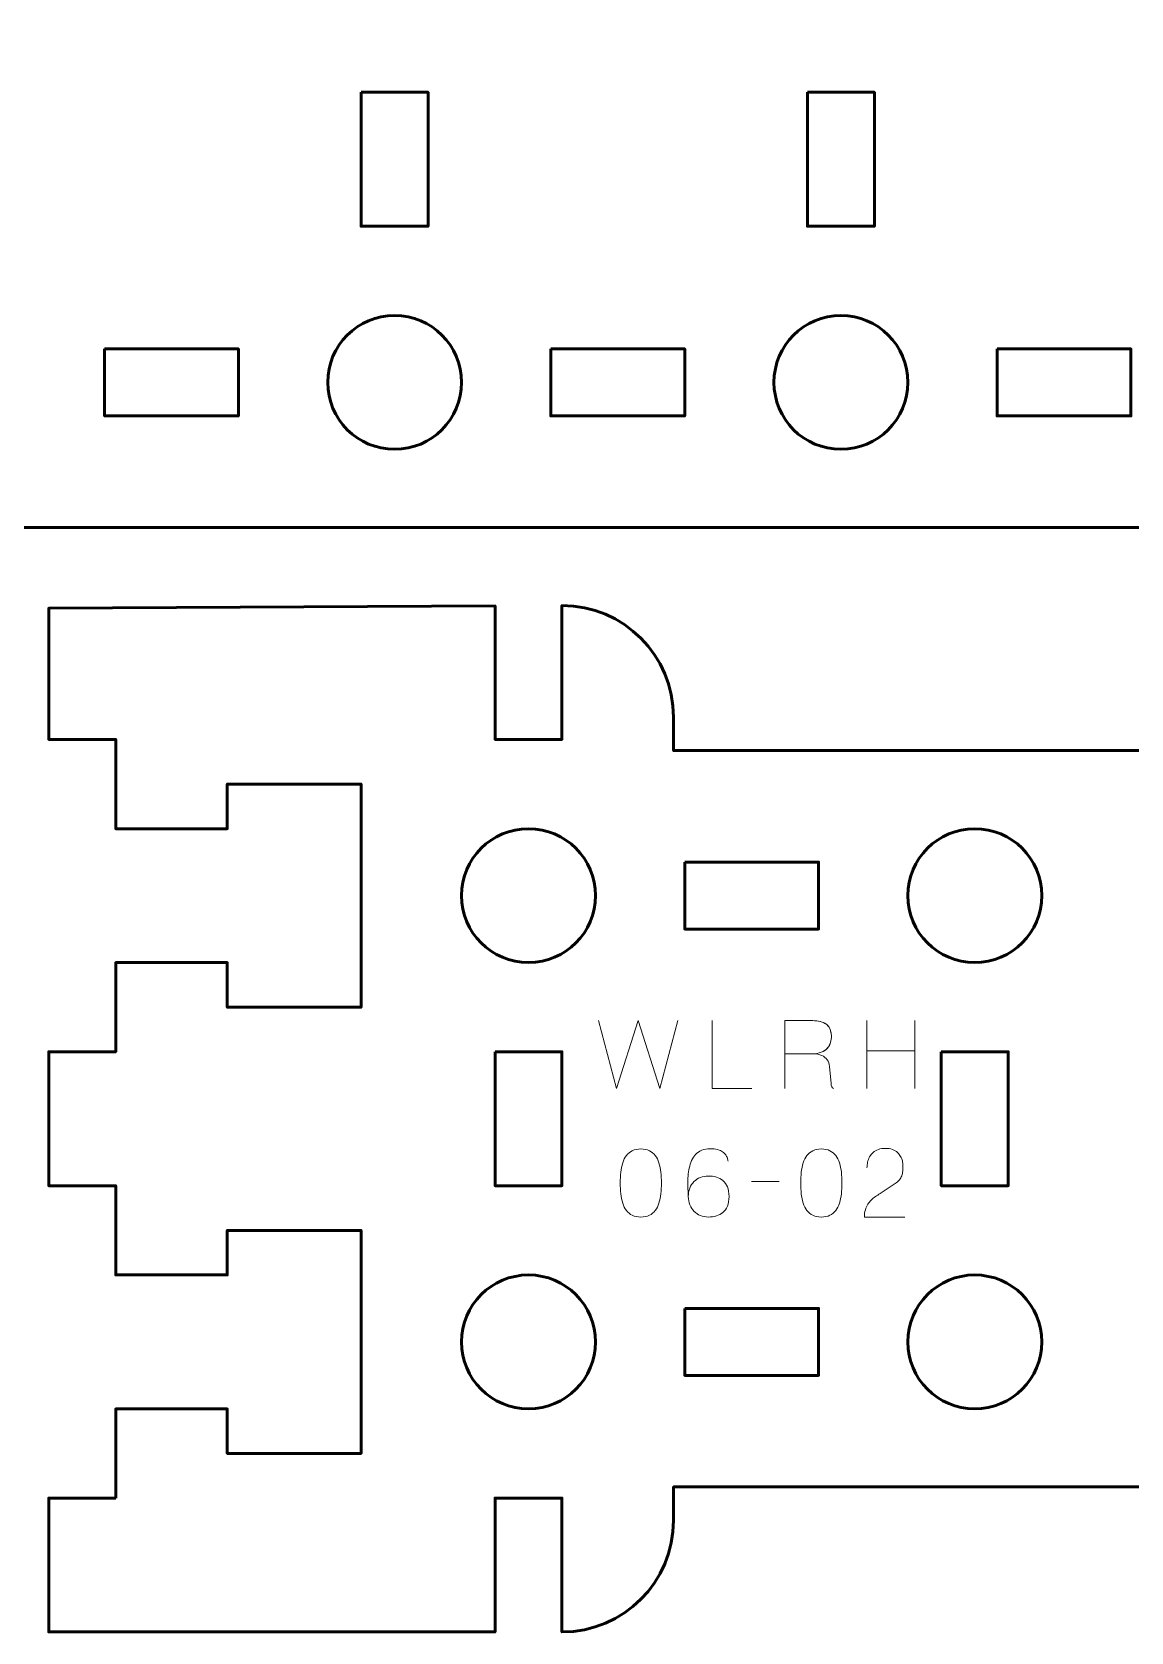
# Model space of a CAD drawing. Header units: centimetres. Extents: x -26.1 to 5.1, y -32.2 to 2.5.
# Drawn here: x -11.12 to -6.2, y -27.33 to -20.15 of the extents above; entities that cross this region are included whole.
import ezdxf

# ---------------------------------------------------------------- set-up
doc = ezdxf.new("R2010")
doc.units = ezdxf.units.CM
doc.header["$MEASUREMENT"] = 0
doc.layers.add('Layer 1', color=7, linetype='Continuous')

msp = doc.modelspace()

# ---------------------------------------------------------------- linework, layer by layer
at = {"layer": 'Layer 1', "color": 114, "lineweight": 53}
for points, knots in [([(-18.15001, -15.07498), (-18.15001, -15.07498), (-18.15001, -5.57495), (-18.15001, -5.57495), (-18.15001, -5.57495), (-18.15001, -5.29798), (-17.92692, -5.07499), (-17.64992, -5.07499), (-17.64992, -5.07499), (-17.64992, -5.07499), (-15.09999, -5.07499), (-15.09999, -5.07499), (-15.09999, -5.07499), (-15.09999, -5.07499), (-15.09999, -8.72499), (-15.09999, -8.72499), (-15.09999, -8.72499), (-15.09999, -9.05631), (-14.83131, -9.32499), (-14.49999, -9.32499), (-14.49999, -9.32499), (-14.16867, -9.32499), (-13.89999, -9.05631), (-13.89999, -8.72499), (-13.89999, -8.72499), (-13.89999, -8.72499), (-13.89999, -5.07499), (-13.89999, -5.07499), (-13.89999, -5.07499), (-13.89999, -5.07499), (-11.34995, -5.07499), (-11.34995, -5.07499), (-11.34995, -5.07499), (-11.07298, -5.07499), (-10.84999, -5.29798), (-10.84999, -5.57495), (-10.84999, -5.57495), (-10.84999, -5.57495), (-10.84999, -15.07498), (-10.84999, -15.07498), (-10.84999, -15.07498), (-10.84999, -15.07498), (-3.34996, -15.07498), (-3.34996, -15.07498), (-3.34996, -15.07498), (-3.07299, -15.07498), (-2.85, -15.29807), (-2.85, -15.57507), (-2.85, -15.57507), (-2.85, -15.57507), (-2.85, -21.87504), (-2.85, -21.87504), (-2.85, -21.87504), (-2.85, -22.15201), (-3.07299, -22.375), (-3.34996, -22.375), (-3.34996, -22.375), (-3.34996, -22.375), (-25.64989, -22.375), (-25.64989, -22.375), (-25.64989, -22.375), (-25.92689, -22.375), (-26.14999, -22.15201), (-26.14999, -21.87504), (-26.14999, -21.87504), (-26.14999, -21.87504), (-26.14999, -15.57507), (-26.14999, -15.57507), (-26.14999, -15.57507), (-26.14999, -15.29807), (-25.92689, -15.07498), (-25.64989, -15.07498), (-25.64989, -15.07498), (-25.64989, -15.07498), (-18.15001, -15.07498), (-18.15001, -15.07498)], [0, 0, 0, 0, 0.0526316, 0.0526316, 0.0526316, 0.0526316, 0.1052632, 0.1052632, 0.1052632, 0.1052632, 0.1578947, 0.1578947, 0.1578947, 0.1578947, 0.2105263, 0.2105263, 0.2105263, 0.2105263, 0.2631579, 0.2631579, 0.2631579, 0.2631579, 0.3157895, 0.3157895, 0.3157895, 0.3157895, 0.3684211, 0.3684211, 0.3684211, 0.3684211, 0.4210526, 0.4210526, 0.4210526, 0.4210526, 0.4736842, 0.4736842, 0.4736842, 0.4736842, 0.5263158, 0.5263158, 0.5263158, 0.5263158, 0.5789474, 0.5789474, 0.5789474, 0.5789474, 0.6315789, 0.6315789, 0.6315789, 0.6315789, 0.6842105, 0.6842105, 0.6842105, 0.6842105, 0.7368421, 0.7368421, 0.7368421, 0.7368421, 0.7894737, 0.7894737, 0.7894737, 0.7894737, 0.8421053, 0.8421053, 0.8421053, 0.8421053, 0.8947368, 0.8947368, 0.8947368, 0.8947368, 0.9473684, 0.9473684, 0.9473684, 0.9473684, 1, 1, 1, 1]), ([(-10.74997, -26.72503), (-10.74997, -26.72503), (-10.74998, -26.32503), (-10.74998, -26.32503), (-10.74998, -26.32503), (-10.74998, -26.32503), (-10.24997, -26.32503), (-10.24997, -26.32503), (-10.24997, -26.32503), (-10.24997, -26.32503), (-10.24996, -26.52503), (-10.24996, -26.52503), (-10.24996, -26.52503), (-10.24996, -26.52503), (-9.64997, -26.52503), (-9.64997, -26.52503), (-9.64997, -26.52503), (-9.64997, -26.1417), (-9.64997, -25.90836), (-9.64997, -25.52503), (-9.64997, -25.52503), (-9.64997, -25.52503), (-10.24996, -25.52503), (-10.24996, -25.52503), (-10.24996, -25.52503), (-10.24996, -25.52503), (-10.24997, -25.72503), (-10.24997, -25.72503), (-10.24997, -25.72503), (-10.24997, -25.72503), (-10.74997, -25.72503), (-10.74997, -25.72503), (-10.74997, -25.72503), (-10.74997, -25.72503), (-10.74997, -25.32503), (-10.74997, -25.32503), (-10.74997, -25.32503), (-10.74997, -25.32503), (-11.04997, -25.32503), (-11.04997, -25.32503), (-11.04997, -25.32503), (-11.04997, -25.32503), (-11.04997, -24.72503), (-11.04997, -24.72503), (-11.04997, -24.72503), (-11.04997, -24.72503), (-10.74997, -24.72503), (-10.74997, -24.72503), (-10.74997, -24.72503), (-10.74997, -24.72503), (-10.74998, -24.32503), (-10.74998, -24.32503), (-10.74998, -24.32503), (-10.74998, -24.32503), (-10.24997, -24.32503), (-10.24997, -24.32503), (-10.24997, -24.32503), (-10.24997, -24.32503), (-10.24996, -24.52503), (-10.24996, -24.52503), (-10.24996, -24.52503), (-10.24996, -24.52503), (-9.64997, -24.52503), (-9.64997, -24.52503), (-9.64997, -24.52503), (-9.64997, -24.1417), (-9.64997, -23.90836), (-9.64997, -23.52503), (-9.64997, -23.52503), (-9.64997, -23.52503), (-10.24996, -23.52503), (-10.24996, -23.52503), (-10.24996, -23.52503), (-10.24996, -23.52503), (-10.24997, -23.72503), (-10.24997, -23.72503), (-10.24997, -23.72503), (-10.24997, -23.72503), (-10.74997, -23.72503), (-10.74997, -23.72503), (-10.74997, -23.72503), (-10.74997, -23.72503), (-10.74997, -23.32503), (-10.74997, -23.32503), (-10.74997, -23.32503), (-10.74997, -23.32503), (-11.04997, -23.32503), (-11.04997, -23.32503), (-11.04997, -23.32503), (-11.04997, -23.32503), (-11.04997, -22.73753), (-11.04997, -22.73753), (-11.04997, -22.73753), (-11.04997, -22.73753), (-9.04997, -22.72691), (-9.04997, -22.72691), (-9.04997, -22.72691), (-9.04997, -22.72691), (-9.04997, -23.32503), (-9.04997, -23.32503), (-9.04997, -23.32503), (-9.04997, -23.32503), (-8.74997, -23.32503), (-8.74997, -23.32503), (-8.74997, -23.32503), (-8.74997, -23.32503), (-8.74997, -22.72503), (-8.74997, -22.72503), (-8.74997, -22.72503), (-8.47388, -22.72503), (-8.24997, -22.94894), (-8.24997, -23.22503), (-8.24997, -23.22503), (-8.24997, -23.22503), (-8.24997, -23.375), (-8.24997, -23.375), (-8.24997, -23.375), (-8.24997, -23.375), (0.45001, -23.375), (0.45001, -23.375), (0.45001, -23.375), (0.45001, -23.375), (0.45001, -23.22503), (0.45001, -23.22503), (0.45001, -23.22503), (0.45001, -22.94894), (0.67392, -22.72503), (0.95001, -22.72503), (0.95001, -22.72503), (0.95001, -22.72503), (0.95001, -23.32503), (0.95001, -23.32503), (0.95001, -23.32503), (0.95001, -23.32503), (1.25001, -23.32503), (1.25001, -23.32503), (1.25001, -23.32503), (1.25001, -23.32503), (1.25001, -22.72503), (1.25001, -22.72503), (1.25001, -22.72503), (1.25001, -22.72503), (2.95002, -22.72503), (2.95002, -22.72503), (2.95002, -22.72503), (2.95002, -22.72503), (2.95001, -22.72503), (2.95001, -22.72503), (2.95001, -22.72503), (2.95001, -22.72503), (3.25001, -22.72503), (3.25001, -22.72503), (3.25001, -22.72503), (3.25001, -22.72503), (3.25001, -23.32503), (3.25001, -23.32503), (3.25001, -23.32503), (3.25001, -23.32503), (2.95001, -23.32503), (2.95001, -23.32503), (2.95001, -23.32503), (2.95001, -23.32503), (2.95002, -23.72503), (2.95002, -23.72503), (2.95002, -23.72503), (2.95002, -23.72503), (2.45001, -23.72503), (2.45001, -23.72503), (2.45001, -23.72503), (2.45001, -23.72503), (2.45, -23.52503), (2.45, -23.52503), (2.45, -23.52503), (2.45, -23.52503), (1.85001, -23.52503), (1.85001, -23.52503), (1.85001, -23.52503), (1.85001, -23.90836), (1.85001, -24.1417), (1.85001, -24.52503), (1.85001, -24.52503), (1.85001, -24.52503), (2.45, -24.52503), (2.45, -24.52503), (2.45, -24.52503), (2.45, -24.52503), (2.45001, -24.32503), (2.45001, -24.32503), (2.45001, -24.32503), (2.45001, -24.32503), (2.95001, -24.32503), (2.95001, -24.32503), (2.95001, -24.32503), (2.95001, -24.32503), (2.95001, -24.72503), (2.95001, -24.72503), (2.95001, -24.72503), (2.95001, -24.72503), (3.25001, -24.72503), (3.25001, -24.72503), (3.25001, -24.72503), (3.25001, -24.72503), (3.25001, -25.32503), (3.25001, -25.32503), (3.25001, -25.32503), (3.25001, -25.32503), (2.95001, -25.32503), (2.95001, -25.32503), (2.95001, -25.32503), (2.95001, -25.32503), (2.95002, -25.72503), (2.95002, -25.72503), (2.95002, -25.72503), (2.95002, -25.72503), (2.45001, -25.72503), (2.45001, -25.72503), (2.45001, -25.72503), (2.45001, -25.72503), (2.45, -25.52503), (2.45, -25.52503), (2.45, -25.52503), (2.45, -25.52503), (1.85001, -25.52503), (1.85001, -25.52503), (1.85001, -25.52503), (1.85001, -25.90836), (1.85001, -26.1417), (1.85001, -26.52503), (1.85001, -26.52503), (1.85001, -26.52503), (2.45, -26.52503), (2.45, -26.52503), (2.45, -26.52503), (2.45, -26.52503), (2.45001, -26.32503), (2.45001, -26.32503), (2.45001, -26.32503), (2.45001, -26.32503), (2.95001, -26.32503), (2.95001, -26.32503), (2.95001, -26.32503), (2.95001, -26.32503), (2.95001, -26.72503), (2.95001, -26.72503), (2.95001, -26.72503), (2.95001, -26.72503), (3.25001, -26.72503), (3.25001, -26.72503), (3.25001, -26.72503), (3.25001, -26.72503), (3.25001, -27.31253), (3.25001, -27.31253), (3.25001, -27.31253), (3.25001, -27.31253), (1.25001, -27.32315), (1.25001, -27.32315), (1.25001, -27.32315), (1.25001, -27.32315), (1.25001, -26.72503), (1.25001, -26.72503), (1.25001, -26.72503), (1.25001, -26.72503), (0.95001, -26.72503), (0.95001, -26.72503), (0.95001, -26.72503), (0.95001, -26.72503), (0.95001, -27.32503), (0.95001, -27.32503), (0.95001, -27.32503), (0.67392, -27.32503), (0.45001, -27.10112), (0.45001, -26.82503), (0.45001, -26.82503), (0.45001, -26.82503), (0.45001, -26.67498), (0.45001, -26.67498), (0.45001, -26.67498), (0.45001, -26.67498), (-8.24997, -26.67498), (-8.24997, -26.67498), (-8.24997, -26.67498), (-8.24997, -26.67498), (-8.24997, -26.82503), (-8.24997, -26.82503), (-8.24997, -26.82503), (-8.24997, -27.10112), (-8.47388, -27.32503), (-8.74997, -27.32503), (-8.74997, -27.32503), (-8.74997, -27.32503), (-8.74997, -26.72503), (-8.74997, -26.72503), (-8.74997, -26.72503), (-8.74997, -26.72503), (-9.04997, -26.72503), (-9.04997, -26.72503), (-9.04997, -26.72503), (-9.04997, -26.72503), (-9.04997, -27.32503), (-9.04997, -27.32503), (-9.04997, -27.32503), (-9.04997, -27.32503), (-10.74998, -27.32503), (-10.74998, -27.32503), (-10.74998, -27.32503), (-10.74998, -27.32503), (-10.74997, -27.32503), (-10.74997, -27.32503), (-10.74997, -27.32503), (-10.74997, -27.32503), (-11.04997, -27.32503), (-11.04997, -27.32503), (-11.04997, -27.32503), (-11.04997, -27.32503), (-11.04997, -26.72503), (-11.04997, -26.72503), (-11.04997, -26.72503), (-11.04997, -26.72503), (-10.74997, -26.72503), (-10.74997, -26.72503)], [0, 0, 0, 0, 0.0125, 0.0125, 0.0125, 0.0125, 0.025, 0.025, 0.025, 0.025, 0.0375, 0.0375, 0.0375, 0.0375, 0.05, 0.05, 0.05, 0.05, 0.0625, 0.0625, 0.0625, 0.0625, 0.075, 0.075, 0.075, 0.075, 0.0875, 0.0875, 0.0875, 0.0875, 0.1, 0.1, 0.1, 0.1, 0.1125, 0.1125, 0.1125, 0.1125, 0.125, 0.125, 0.125, 0.125, 0.1375, 0.1375, 0.1375, 0.1375, 0.15, 0.15, 0.15, 0.15, 0.1625, 0.1625, 0.1625, 0.1625, 0.175, 0.175, 0.175, 0.175, 0.1875, 0.1875, 0.1875, 0.1875, 0.2, 0.2, 0.2, 0.2, 0.2125, 0.2125, 0.2125, 0.2125, 0.225, 0.225, 0.225, 0.225, 0.2375, 0.2375, 0.2375, 0.2375, 0.25, 0.25, 0.25, 0.25, 0.2625, 0.2625, 0.2625, 0.2625, 0.275, 0.275, 0.275, 0.275, 0.2875, 0.2875, 0.2875, 0.2875, 0.3, 0.3, 0.3, 0.3, 0.3125, 0.3125, 0.3125, 0.3125, 0.325, 0.325, 0.325, 0.325, 0.3375, 0.3375, 0.3375, 0.3375, 0.35, 0.35, 0.35, 0.35, 0.3625, 0.3625, 0.3625, 0.3625, 0.375, 0.375, 0.375, 0.375, 0.3875, 0.3875, 0.3875, 0.3875, 0.4, 0.4, 0.4, 0.4, 0.4125, 0.4125, 0.4125, 0.4125, 0.425, 0.425, 0.425, 0.425, 0.4375, 0.4375, 0.4375, 0.4375, 0.45, 0.45, 0.45, 0.45, 0.4625, 0.4625, 0.4625, 0.4625, 0.475, 0.475, 0.475, 0.475, 0.4875, 0.4875, 0.4875, 0.4875, 0.5, 0.5, 0.5, 0.5, 0.5125, 0.5125, 0.5125, 0.5125, 0.525, 0.525, 0.525, 0.525, 0.5375, 0.5375, 0.5375, 0.5375, 0.55, 0.55, 0.55, 0.55, 0.5625, 0.5625, 0.5625, 0.5625, 0.575, 0.575, 0.575, 0.575, 0.5875, 0.5875, 0.5875, 0.5875, 0.6, 0.6, 0.6, 0.6, 0.6125, 0.6125, 0.6125, 0.6125, 0.625, 0.625, 0.625, 0.625, 0.6375, 0.6375, 0.6375, 0.6375, 0.65, 0.65, 0.65, 0.65, 0.6625, 0.6625, 0.6625, 0.6625, 0.675, 0.675, 0.675, 0.675, 0.6875, 0.6875, 0.6875, 0.6875, 0.7, 0.7, 0.7, 0.7, 0.7125, 0.7125, 0.7125, 0.7125, 0.725, 0.725, 0.725, 0.725, 0.7375, 0.7375, 0.7375, 0.7375, 0.75, 0.75, 0.75, 0.75, 0.7625, 0.7625, 0.7625, 0.7625, 0.775, 0.775, 0.775, 0.775, 0.7875, 0.7875, 0.7875, 0.7875, 0.8, 0.8, 0.8, 0.8, 0.8125, 0.8125, 0.8125, 0.8125, 0.825, 0.825, 0.825, 0.825, 0.8375, 0.8375, 0.8375, 0.8375, 0.85, 0.85, 0.85, 0.85, 0.8625, 0.8625, 0.8625, 0.8625, 0.875, 0.875, 0.875, 0.875, 0.8875, 0.8875, 0.8875, 0.8875, 0.9, 0.9, 0.9, 0.9, 0.9125, 0.9125, 0.9125, 0.9125, 0.925, 0.925, 0.925, 0.925, 0.9375, 0.9375, 0.9375, 0.9375, 0.95, 0.95, 0.95, 0.95, 0.9625, 0.9625, 0.9625, 0.9625, 0.975, 0.975, 0.975, 0.975, 0.9875, 0.9875, 0.9875, 0.9875, 1, 1, 1, 1])]:
    msp.add_open_spline(points, degree=3, knots=knots, dxfattribs=at)
at = {"layer": 'Layer 1', "lineweight": 53}
for points in [[(-9.64992, -20.42505), (-9.64992, -20.42505), (-9.34992, -20.42505), (-9.34992, -20.42505), (-9.34992, -20.42505), (-9.34992, -20.42505), (-9.34992, -21.02506), (-9.34992, -21.02506), (-9.34992, -21.02506), (-9.34992, -21.02506), (-9.64992, -21.02506), (-9.64992, -21.02506), (-9.64992, -21.02506), (-9.64992, -21.02506), (-9.64992, -20.42505), (-9.64992, -20.42505)], [(-7.65, -20.42505), (-7.65, -20.42505), (-7.35, -20.42505), (-7.35, -20.42505), (-7.35, -20.42505), (-7.35, -20.42505), (-7.35, -21.02506), (-7.35, -21.02506), (-7.35, -21.02506), (-7.35, -21.02506), (-7.65, -21.02506), (-7.65, -21.02506), (-7.65, -21.02506), (-7.65, -21.02506), (-7.65, -20.42505), (-7.65, -20.42505)], [(-9.19999, -21.72497), (-9.19999, -21.89074), (-9.33422, -22.02497), (-9.49999, -22.02497), (-9.49999, -22.02497), (-9.66566, -22.02497), (-9.79999, -21.89074), (-9.79999, -21.72497), (-9.79999, -21.72497), (-9.79999, -21.5593), (-9.66566, -21.42497), (-9.49999, -21.42497), (-9.49999, -21.42497), (-9.33422, -21.42497), (-9.19999, -21.5593), (-9.19999, -21.72497)], [(-7.19992, -21.72497), (-7.19992, -21.89074), (-7.3343, -22.02497), (-7.49993, -22.02497), (-7.49993, -22.02497), (-7.6657, -22.02497), (-7.79993, -21.89074), (-7.79993, -21.72497), (-7.79993, -21.72497), (-7.79993, -21.5593), (-7.6657, -21.42497), (-7.49993, -21.42497), (-7.49993, -21.42497), (-7.3343, -21.42497), (-7.19992, -21.5593), (-7.19992, -21.72497)], [(-10.79991, -21.57504), (-10.79991, -21.57504), (-10.1999, -21.57504), (-10.1999, -21.57504), (-10.1999, -21.57504), (-10.1999, -21.57504), (-10.1999, -21.87504), (-10.1999, -21.87504), (-10.1999, -21.87504), (-10.1999, -21.87504), (-10.79991, -21.87504), (-10.79991, -21.87504), (-10.79991, -21.87504), (-10.79991, -21.87504), (-10.79991, -21.57504), (-10.79991, -21.57504)], [(-8.79997, -21.57504), (-8.79997, -21.57504), (-8.19997, -21.57504), (-8.19997, -21.57504), (-8.19997, -21.57504), (-8.19997, -21.57504), (-8.19997, -21.87504), (-8.19997, -21.87504), (-8.19997, -21.87504), (-8.19997, -21.87504), (-8.79997, -21.87504), (-8.79997, -21.87504), (-8.79997, -21.87504), (-8.79997, -21.87504), (-8.79997, -21.57504), (-8.79997, -21.57504)], [(-6.80002, -21.57504), (-6.80002, -21.57504), (-6.20001, -21.57504), (-6.20001, -21.57504), (-6.20001, -21.57504), (-6.20001, -21.57504), (-6.20001, -21.87504), (-6.20001, -21.87504), (-6.20001, -21.87504), (-6.20001, -21.87504), (-6.80002, -21.87504), (-6.80002, -21.87504), (-6.80002, -21.87504), (-6.80002, -21.87504), (-6.80002, -21.57504), (-6.80002, -21.57504)], [(-8.59998, -24.02503), (-8.59998, -24.1908), (-8.73421, -24.32503), (-8.89998, -24.32503), (-8.89998, -24.32503), (-9.06564, -24.32503), (-9.19997, -24.1908), (-9.19997, -24.02503), (-9.19997, -24.02503), (-9.19997, -23.85937), (-9.06564, -23.72503), (-8.89998, -23.72503), (-8.89998, -23.72503), (-8.73421, -23.72503), (-8.59998, -23.85937), (-8.59998, -24.02503)], [(-6.5999, -24.02503), (-6.5999, -24.1908), (-6.73428, -24.32503), (-6.89991, -24.32503), (-6.89991, -24.32503), (-7.06568, -24.32503), (-7.19991, -24.1908), (-7.19991, -24.02503), (-7.19991, -24.02503), (-7.19991, -23.85937), (-7.06568, -23.72503), (-6.89991, -23.72503), (-6.89991, -23.72503), (-6.73428, -23.72503), (-6.5999, -23.85937), (-6.5999, -24.02503)], [(-8.19996, -23.8751), (-8.19996, -23.8751), (-7.59996, -23.8751), (-7.59996, -23.8751), (-7.59996, -23.8751), (-7.59996, -23.8751), (-7.59996, -24.1751), (-7.59996, -24.1751), (-7.59996, -24.1751), (-7.59996, -24.1751), (-8.19996, -24.1751), (-8.19996, -24.1751), (-8.19996, -24.1751), (-8.19996, -24.1751), (-8.19996, -23.8751), (-8.19996, -23.8751)], [(-9.04991, -24.72505), (-9.04991, -24.72505), (-8.74991, -24.72505), (-8.74991, -24.72505), (-8.74991, -24.72505), (-8.74991, -24.72505), (-8.74991, -25.32504), (-8.74991, -25.32504), (-8.74991, -25.32504), (-8.74991, -25.32504), (-9.04991, -25.32504), (-9.04991, -25.32504), (-9.04991, -25.32504), (-9.04991, -25.32504), (-9.04991, -24.72505), (-9.04991, -24.72505)], [(-7.04998, -24.72505), (-7.04998, -24.72505), (-6.74998, -24.72505), (-6.74998, -24.72505), (-6.74998, -24.72505), (-6.74998, -24.72505), (-6.74998, -25.32504), (-6.74998, -25.32504), (-6.74998, -25.32504), (-6.74998, -25.32504), (-7.04998, -25.32504), (-7.04998, -25.32504), (-7.04998, -25.32504), (-7.04998, -25.32504), (-7.04998, -24.72505), (-7.04998, -24.72505)], [(-8.59998, -26.02509), (-8.59998, -26.19072), (-8.73421, -26.3251), (-8.89998, -26.3251), (-8.89998, -26.3251), (-9.06564, -26.3251), (-9.19997, -26.19072), (-9.19997, -26.02509), (-9.19997, -26.02509), (-9.19997, -25.85932), (-9.06564, -25.72509), (-8.89998, -25.72509), (-8.89998, -25.72509), (-8.73421, -25.72509), (-8.59998, -25.85932), (-8.59998, -26.02509)], [(-6.5999, -26.02509), (-6.5999, -26.19072), (-6.73428, -26.3251), (-6.89991, -26.3251), (-6.89991, -26.3251), (-7.06568, -26.3251), (-7.19991, -26.19072), (-7.19991, -26.02509), (-7.19991, -26.02509), (-7.19991, -25.85932), (-7.06568, -25.72509), (-6.89991, -25.72509), (-6.89991, -25.72509), (-6.73428, -25.72509), (-6.5999, -25.85932), (-6.5999, -26.02509)], [(-8.19996, -25.87502), (-8.19996, -25.87502), (-7.59996, -25.87502), (-7.59996, -25.87502), (-7.59996, -25.87502), (-7.59996, -25.87502), (-7.59996, -26.17502), (-7.59996, -26.17502), (-7.59996, -26.17502), (-7.59996, -26.17502), (-8.19996, -26.17502), (-8.19996, -26.17502), (-8.19996, -26.17502), (-8.19996, -26.17502), (-8.19996, -25.87502), (-8.19996, -25.87502)]]:
    msp.add_open_spline(points, degree=3, knots=[0, 0, 0, 0, 0.25, 0.25, 0.25, 0.25, 0.5, 0.5, 0.5, 0.5, 0.75, 0.75, 0.75, 0.75, 1, 1, 1, 1], dxfattribs=at)
at = {"layer": 'Layer 1', "color": 30, "lineweight": 9}
for points, knots in [([(-8.58598, -24.58479), (-8.58598, -24.58479), (-8.50555, -24.89001), (-8.50555, -24.89001), (-8.50555, -24.89001), (-8.50555, -24.89001), (-8.40861, -24.58479), (-8.40861, -24.58479), (-8.40861, -24.58479), (-8.40861, -24.58479), (-8.31166, -24.89001), (-8.31166, -24.89001), (-8.31166, -24.89001), (-8.31166, -24.89001), (-8.23123, -24.58479), (-8.23123, -24.58479), (-8.23123, -24.58479), (-8.23123, -24.58479), (-8.31166, -24.89001), (-8.31166, -24.89001), (-8.31166, -24.89001), (-8.31166, -24.89001), (-8.40861, -24.58479), (-8.40861, -24.58479), (-8.40861, -24.58479), (-8.40861, -24.58479), (-8.50555, -24.89001), (-8.50555, -24.89001), (-8.50555, -24.89001), (-8.50555, -24.89001), (-8.58598, -24.58479), (-8.58598, -24.58479)], [0, 0, 0, 0, 0.125, 0.125, 0.125, 0.125, 0.25, 0.25, 0.25, 0.25, 0.375, 0.375, 0.375, 0.375, 0.5, 0.5, 0.5, 0.5, 0.625, 0.625, 0.625, 0.625, 0.75, 0.75, 0.75, 0.75, 0.875, 0.875, 0.875, 0.875, 1, 1, 1, 1]), ([(-7.89849, -24.89001), (-7.89849, -24.89001), (-8.07671, -24.89001), (-8.07671, -24.89001), (-8.07671, -24.89001), (-8.07671, -24.89001), (-8.07671, -24.58479), (-8.07671, -24.58479), (-8.07671, -24.58479), (-8.07671, -24.58479), (-8.07671, -24.89001), (-8.07671, -24.89001), (-8.07671, -24.89001), (-8.07671, -24.89001), (-7.89849, -24.89001), (-7.89849, -24.89001)], [0, 0, 0, 0, 0.25, 0.25, 0.25, 0.25, 0.5, 0.5, 0.5, 0.5, 0.75, 0.75, 0.75, 0.75, 1, 1, 1, 1]), ([(-7.75075, -24.89001), (-7.75075, -24.89001), (-7.75075, -24.58479), (-7.75075, -24.58479), (-7.75075, -24.58479), (-7.75075, -24.58479), (-7.63941, -24.58479), (-7.63941, -24.58479), (-7.63941, -24.58479), (-7.62389, -24.58479), (-7.61063, -24.58585), (-7.59969, -24.58789), (-7.59969, -24.58789), (-7.58869, -24.58994), (-7.57958, -24.5929), (-7.57239, -24.59678), (-7.57239, -24.59678), (-7.56519, -24.60066), (-7.55955, -24.60539), (-7.55538, -24.61096), (-7.55538, -24.61096), (-7.55115, -24.61647), (-7.54819, -24.62275), (-7.54628, -24.62973), (-7.54628, -24.62973), (-7.54438, -24.63672), (-7.54325, -24.64427), (-7.5429, -24.65252), (-7.5429, -24.65252), (-7.5424, -24.66289), (-7.54353, -24.67291), (-7.54621, -24.68258), (-7.54621, -24.68258), (-7.54896, -24.69231), (-7.55369, -24.70099), (-7.56039, -24.70875), (-7.56039, -24.70875), (-7.56717, -24.71652), (-7.57627, -24.72265), (-7.58784, -24.72724), (-7.58784, -24.72724), (-7.59941, -24.73176), (-7.61373, -24.73415), (-7.63095, -24.73422), (-7.63095, -24.73422), (-7.63095, -24.73422), (-7.75075, -24.73422), (-7.75075, -24.73422), (-7.75075, -24.73422), (-7.75075, -24.73422), (-7.63095, -24.73422), (-7.63095, -24.73422), (-7.63095, -24.73422), (-7.61409, -24.73415), (-7.5999, -24.73176), (-7.5884, -24.72724), (-7.5884, -24.72724), (-7.5769, -24.72265), (-7.56773, -24.71652), (-7.56089, -24.70875), (-7.56089, -24.70875), (-7.55404, -24.70099), (-7.54925, -24.69231), (-7.54642, -24.68258), (-7.54642, -24.68258), (-7.5436, -24.67291), (-7.5424, -24.66289), (-7.5429, -24.65252), (-7.5429, -24.65252), (-7.54332, -24.64222), (-7.54508, -24.63291), (-7.54819, -24.62458), (-7.54819, -24.62458), (-7.55122, -24.61633), (-7.5563, -24.6092), (-7.56336, -24.60327), (-7.56336, -24.60327), (-7.57041, -24.59735), (-7.58015, -24.59276), (-7.5925, -24.58959), (-7.5925, -24.58959), (-7.60484, -24.58641), (-7.62051, -24.58479), (-7.63941, -24.58479), (-7.63941, -24.58479), (-7.63941, -24.58479), (-7.75075, -24.58479), (-7.75075, -24.58479), (-7.75075, -24.58479), (-7.75075, -24.58479), (-7.75075, -24.89001), (-7.75075, -24.89001)], [0, 0, 0, 0, 0.0434783, 0.0434783, 0.0434783, 0.0434783, 0.0869565, 0.0869565, 0.0869565, 0.0869565, 0.1304348, 0.1304348, 0.1304348, 0.1304348, 0.173913, 0.173913, 0.173913, 0.173913, 0.2173913, 0.2173913, 0.2173913, 0.2173913, 0.2608696, 0.2608696, 0.2608696, 0.2608696, 0.3043478, 0.3043478, 0.3043478, 0.3043478, 0.3478261, 0.3478261, 0.3478261, 0.3478261, 0.3913043, 0.3913043, 0.3913043, 0.3913043, 0.4347826, 0.4347826, 0.4347826, 0.4347826, 0.4782609, 0.4782609, 0.4782609, 0.4782609, 0.5217391, 0.5217391, 0.5217391, 0.5217391, 0.5652174, 0.5652174, 0.5652174, 0.5652174, 0.6086957, 0.6086957, 0.6086957, 0.6086957, 0.6521739, 0.6521739, 0.6521739, 0.6521739, 0.6956522, 0.6956522, 0.6956522, 0.6956522, 0.7391304, 0.7391304, 0.7391304, 0.7391304, 0.7826087, 0.7826087, 0.7826087, 0.7826087, 0.826087, 0.826087, 0.826087, 0.826087, 0.8695652, 0.8695652, 0.8695652, 0.8695652, 0.9130435, 0.9130435, 0.9130435, 0.9130435, 0.9565217, 0.9565217, 0.9565217, 0.9565217, 1, 1, 1, 1]), ([(-7.38372, -24.89001), (-7.38372, -24.89001), (-7.38372, -24.7211), (-7.38372, -24.7211), (-7.38372, -24.7211), (-7.38372, -24.7211), (-7.16825, -24.7211), (-7.16825, -24.7211), (-7.16825, -24.7211), (-7.16825, -24.7211), (-7.16825, -24.89001), (-7.16825, -24.89001), (-7.16825, -24.89001), (-7.16825, -24.89001), (-7.16825, -24.58521), (-7.16825, -24.58521), (-7.16825, -24.58521), (-7.16825, -24.58521), (-7.16825, -24.7211), (-7.16825, -24.7211), (-7.16825, -24.7211), (-7.16825, -24.7211), (-7.38372, -24.7211), (-7.38372, -24.7211), (-7.38372, -24.7211), (-7.38372, -24.7211), (-7.38372, -24.58521), (-7.38372, -24.58521), (-7.38372, -24.58521), (-7.38372, -24.58521), (-7.38372, -24.89001), (-7.38372, -24.89001)], [0, 0, 0, 0, 0.125, 0.125, 0.125, 0.125, 0.25, 0.25, 0.25, 0.25, 0.375, 0.375, 0.375, 0.375, 0.5, 0.5, 0.5, 0.5, 0.625, 0.625, 0.625, 0.625, 0.75, 0.75, 0.75, 0.75, 0.875, 0.875, 0.875, 0.875, 1, 1, 1, 1]), ([(-7.53358, -24.89001), (-7.5364, -24.88796), (-7.53852, -24.88549), (-7.54007, -24.8826), (-7.54007, -24.8826), (-7.54163, -24.87971), (-7.54268, -24.87682), (-7.54332, -24.87399), (-7.54332, -24.87399), (-7.54388, -24.87124), (-7.54417, -24.86891), (-7.54417, -24.86715), (-7.54417, -24.86715), (-7.54417, -24.86715), (-7.55179, -24.7901), (-7.55179, -24.7901), (-7.55179, -24.7901), (-7.55263, -24.77903), (-7.55588, -24.76929), (-7.56145, -24.76096), (-7.56145, -24.76096), (-7.5671, -24.75257), (-7.57514, -24.74608), (-7.58572, -24.74135), (-7.58572, -24.74135), (-7.59624, -24.73669), (-7.60936, -24.7343), (-7.62502, -24.73422), (-7.62502, -24.73422), (-7.60936, -24.7343), (-7.59624, -24.73669), (-7.58572, -24.74135), (-7.58572, -24.74135), (-7.57514, -24.74608), (-7.5671, -24.75257), (-7.56145, -24.76096), (-7.56145, -24.76096), (-7.55588, -24.76929), (-7.55263, -24.77903), (-7.55179, -24.7901), (-7.55179, -24.7901), (-7.55179, -24.7901), (-7.54417, -24.86715), (-7.54417, -24.86715), (-7.54417, -24.86715), (-7.54417, -24.86891), (-7.54388, -24.87124), (-7.54332, -24.87399), (-7.54332, -24.87399), (-7.54268, -24.87682), (-7.54163, -24.87971), (-7.54007, -24.8826), (-7.54007, -24.8826), (-7.53852, -24.88549), (-7.5364, -24.88796), (-7.53358, -24.89001)], [0, 0, 0, 0, 0.0714286, 0.0714286, 0.0714286, 0.0714286, 0.1428571, 0.1428571, 0.1428571, 0.1428571, 0.2142857, 0.2142857, 0.2142857, 0.2142857, 0.2857143, 0.2857143, 0.2857143, 0.2857143, 0.3571429, 0.3571429, 0.3571429, 0.3571429, 0.4285714, 0.4285714, 0.4285714, 0.4285714, 0.5, 0.5, 0.5, 0.5, 0.5714286, 0.5714286, 0.5714286, 0.5714286, 0.6428571, 0.6428571, 0.6428571, 0.6428571, 0.7142857, 0.7142857, 0.7142857, 0.7142857, 0.7857143, 0.7857143, 0.7857143, 0.7857143, 0.8571429, 0.8571429, 0.8571429, 0.8571429, 0.9285714, 0.9285714, 0.9285714, 0.9285714, 1, 1, 1, 1]), ([(-8.39653, -25.46532), (-8.38172, -25.46525), (-8.36895, -25.46264), (-8.35829, -25.45756), (-8.35829, -25.45756), (-8.34771, -25.45248), (-8.33889, -25.44521), (-8.33184, -25.43597), (-8.33184, -25.43597), (-8.32485, -25.42666), (-8.31935, -25.41565), (-8.31526, -25.40295), (-8.31526, -25.40295), (-8.31123, -25.39025), (-8.30834, -25.37635), (-8.30672, -25.36111), (-8.30672, -25.36111), (-8.30502, -25.34587), (-8.30418, -25.32985), (-8.30425, -25.31292), (-8.30425, -25.31292), (-8.30418, -25.29606), (-8.30502, -25.28004), (-8.30672, -25.26487), (-8.30672, -25.26487), (-8.30834, -25.2497), (-8.31123, -25.23573), (-8.31526, -25.22303), (-8.31526, -25.22303), (-8.31935, -25.2104), (-8.32485, -25.1994), (-8.33184, -25.19001), (-8.33184, -25.19001), (-8.33889, -25.1807), (-8.34771, -25.17343), (-8.35829, -25.16835), (-8.35829, -25.16835), (-8.36895, -25.1632), (-8.38172, -25.16059), (-8.39653, -25.16052), (-8.39653, -25.16052), (-8.41135, -25.16059), (-8.42412, -25.1632), (-8.43478, -25.16835), (-8.43478, -25.16835), (-8.44536, -25.17343), (-8.45418, -25.1807), (-8.46123, -25.19001), (-8.46123, -25.19001), (-8.46822, -25.1994), (-8.47372, -25.2104), (-8.47781, -25.22303), (-8.47781, -25.22303), (-8.48184, -25.23573), (-8.48473, -25.2497), (-8.48635, -25.26487), (-8.48635, -25.26487), (-8.48804, -25.28004), (-8.48889, -25.29606), (-8.48882, -25.31292), (-8.48882, -25.31292), (-8.48889, -25.32985), (-8.48804, -25.34587), (-8.48635, -25.36111), (-8.48635, -25.36111), (-8.48473, -25.37635), (-8.48184, -25.39025), (-8.47781, -25.40295), (-8.47781, -25.40295), (-8.47372, -25.41565), (-8.46822, -25.42666), (-8.46123, -25.43597), (-8.46123, -25.43597), (-8.45418, -25.44521), (-8.44536, -25.45248), (-8.43478, -25.45756), (-8.43478, -25.45756), (-8.42412, -25.46264), (-8.41135, -25.46525), (-8.39653, -25.46532)], [0, 0, 0, 0, 0.05, 0.05, 0.05, 0.05, 0.1, 0.1, 0.1, 0.1, 0.15, 0.15, 0.15, 0.15, 0.2, 0.2, 0.2, 0.2, 0.25, 0.25, 0.25, 0.25, 0.3, 0.3, 0.3, 0.3, 0.35, 0.35, 0.35, 0.35, 0.4, 0.4, 0.4, 0.4, 0.45, 0.45, 0.45, 0.45, 0.5, 0.5, 0.5, 0.5, 0.55, 0.55, 0.55, 0.55, 0.6, 0.6, 0.6, 0.6, 0.65, 0.65, 0.65, 0.65, 0.7, 0.7, 0.7, 0.7, 0.75, 0.75, 0.75, 0.75, 0.8, 0.8, 0.8, 0.8, 0.85, 0.85, 0.85, 0.85, 0.9, 0.9, 0.9, 0.9, 0.95, 0.95, 0.95, 0.95, 1, 1, 1, 1]), ([(-8.39653, -25.46532), (-8.38172, -25.46525), (-8.36895, -25.46264), (-8.35829, -25.45756), (-8.35829, -25.45756), (-8.34771, -25.45248), (-8.33889, -25.44521), (-8.33184, -25.43597), (-8.33184, -25.43597), (-8.32485, -25.42666), (-8.31935, -25.41565), (-8.31526, -25.40295), (-8.31526, -25.40295), (-8.31123, -25.39025), (-8.30834, -25.37635), (-8.30672, -25.36111), (-8.30672, -25.36111), (-8.30502, -25.34587), (-8.30418, -25.32985), (-8.30425, -25.31292), (-8.30425, -25.31292), (-8.30418, -25.29606), (-8.30502, -25.28004), (-8.30672, -25.26487), (-8.30672, -25.26487), (-8.30834, -25.2497), (-8.31123, -25.23573), (-8.31526, -25.22303), (-8.31526, -25.22303), (-8.31935, -25.2104), (-8.32485, -25.1994), (-8.33184, -25.19001), (-8.33184, -25.19001), (-8.33889, -25.1807), (-8.34771, -25.17343), (-8.35829, -25.16835), (-8.35829, -25.16835), (-8.36895, -25.1632), (-8.38172, -25.16059), (-8.39653, -25.16052), (-8.39653, -25.16052), (-8.41135, -25.16059), (-8.42412, -25.1632), (-8.43478, -25.16835), (-8.43478, -25.16835), (-8.44536, -25.17343), (-8.45418, -25.1807), (-8.46123, -25.19001), (-8.46123, -25.19001), (-8.46822, -25.1994), (-8.47372, -25.2104), (-8.47781, -25.22303), (-8.47781, -25.22303), (-8.48184, -25.23573), (-8.48473, -25.2497), (-8.48635, -25.26487), (-8.48635, -25.26487), (-8.48804, -25.28004), (-8.48889, -25.29606), (-8.48882, -25.31292), (-8.48882, -25.31292), (-8.48889, -25.32985), (-8.48804, -25.34587), (-8.48635, -25.36111), (-8.48635, -25.36111), (-8.48473, -25.37635), (-8.48184, -25.39025), (-8.47781, -25.40295), (-8.47781, -25.40295), (-8.47372, -25.41565), (-8.46822, -25.42666), (-8.46123, -25.43597), (-8.46123, -25.43597), (-8.45418, -25.44521), (-8.44536, -25.45248), (-8.43478, -25.45756), (-8.43478, -25.45756), (-8.42412, -25.46264), (-8.41135, -25.46525), (-8.39653, -25.46532)], [0, 0, 0, 0, 0.05, 0.05, 0.05, 0.05, 0.1, 0.1, 0.1, 0.1, 0.15, 0.15, 0.15, 0.15, 0.2, 0.2, 0.2, 0.2, 0.25, 0.25, 0.25, 0.25, 0.3, 0.3, 0.3, 0.3, 0.35, 0.35, 0.35, 0.35, 0.4, 0.4, 0.4, 0.4, 0.45, 0.45, 0.45, 0.45, 0.5, 0.5, 0.5, 0.5, 0.55, 0.55, 0.55, 0.55, 0.6, 0.6, 0.6, 0.6, 0.65, 0.65, 0.65, 0.65, 0.7, 0.7, 0.7, 0.7, 0.75, 0.75, 0.75, 0.75, 0.8, 0.8, 0.8, 0.8, 0.85, 0.85, 0.85, 0.85, 0.9, 0.9, 0.9, 0.9, 0.95, 0.95, 0.95, 0.95, 1, 1, 1, 1]), ([(-8.18402, -25.37346), (-8.18395, -25.35963), (-8.1817, -25.34714), (-8.17718, -25.33585), (-8.17718, -25.33585), (-8.17274, -25.32463), (-8.16646, -25.31497), (-8.15834, -25.30685), (-8.15834, -25.30685), (-8.1503, -25.29881), (-8.14077, -25.2926), (-8.12991, -25.28823), (-8.12991, -25.28823), (-8.11904, -25.28385), (-8.10712, -25.28167), (-8.09428, -25.28159), (-8.09428, -25.28159), (-8.08137, -25.28152), (-8.0693, -25.28315), (-8.05808, -25.28639), (-8.05808, -25.28639), (-8.04686, -25.28957), (-8.03706, -25.29479), (-8.02852, -25.30199), (-8.02852, -25.30199), (-8.01998, -25.30911), (-8.01328, -25.31857), (-8.00848, -25.33035), (-8.00848, -25.33035), (-8.00369, -25.34213), (-8.00122, -25.35645), (-8.00115, -25.37346), (-8.00115, -25.37346), (-8.00122, -25.39046), (-8.00369, -25.40478), (-8.00848, -25.41657), (-8.00848, -25.41657), (-8.01328, -25.42835), (-8.01998, -25.4378), (-8.02852, -25.44493), (-8.02852, -25.44493), (-8.03706, -25.45213), (-8.04686, -25.45735), (-8.05808, -25.46052), (-8.05808, -25.46052), (-8.0693, -25.46377), (-8.08137, -25.46539), (-8.09428, -25.46532), (-8.09428, -25.46532), (-8.10712, -25.46525), (-8.1189, -25.46306), (-8.1297, -25.45869), (-8.1297, -25.45869), (-8.14042, -25.45431), (-8.14973, -25.4481), (-8.15771, -25.43999), (-8.15771, -25.43999), (-8.16568, -25.43195), (-8.17196, -25.42228), (-8.17647, -25.41099), (-8.17647, -25.41099), (-8.18106, -25.39977), (-8.18353, -25.38729), (-8.18402, -25.37346), (-8.18402, -25.37346), (-8.18431, -25.36647), (-8.18466, -25.35815), (-8.18515, -25.34848), (-8.18515, -25.34848), (-8.18565, -25.33874), (-8.18593, -25.32816), (-8.186, -25.3168), (-8.186, -25.3168), (-8.18607, -25.30537), (-8.18572, -25.29359), (-8.1848, -25.28152), (-8.1848, -25.28152), (-8.18395, -25.26939), (-8.18226, -25.25746), (-8.17979, -25.24568), (-8.17979, -25.24568), (-8.17732, -25.23397), (-8.17379, -25.22289), (-8.16914, -25.21252), (-8.16914, -25.21252), (-8.16448, -25.20215), (-8.15848, -25.19298), (-8.15107, -25.185), (-8.15107, -25.185), (-8.1436, -25.17703), (-8.13449, -25.17075), (-8.1237, -25.16617), (-8.1237, -25.16617), (-8.1129, -25.16165), (-8.10013, -25.15932), (-8.08539, -25.15925), (-8.08539, -25.15925), (-8.07255, -25.15932), (-8.06168, -25.16059), (-8.05265, -25.16306), (-8.05265, -25.16306), (-8.04362, -25.16553), (-8.03621, -25.16885), (-8.03028, -25.17294), (-8.03028, -25.17294), (-8.02443, -25.1771), (-8.01977, -25.18162), (-8.01639, -25.18663), (-8.01639, -25.18663), (-8.013, -25.19157), (-8.01046, -25.19658), (-8.00891, -25.20159), (-8.00891, -25.20159), (-8.00728, -25.20659), (-8.00623, -25.21125), (-8.0058, -25.21556), (-8.0058, -25.21556), (-8.00623, -25.21125), (-8.00728, -25.20659), (-8.00891, -25.20159), (-8.00891, -25.20159), (-8.01046, -25.19658), (-8.013, -25.19157), (-8.01639, -25.18663), (-8.01639, -25.18663), (-8.01977, -25.18162), (-8.02443, -25.1771), (-8.03028, -25.17294), (-8.03028, -25.17294), (-8.03621, -25.16885), (-8.04362, -25.16553), (-8.05265, -25.16306), (-8.05265, -25.16306), (-8.06168, -25.16059), (-8.07255, -25.15932), (-8.08539, -25.15925), (-8.08539, -25.15925), (-8.10013, -25.15932), (-8.1129, -25.16165), (-8.1237, -25.16617), (-8.1237, -25.16617), (-8.13449, -25.17075), (-8.1436, -25.17703), (-8.15107, -25.185), (-8.15107, -25.185), (-8.15848, -25.19298), (-8.16448, -25.20215), (-8.16914, -25.21252), (-8.16914, -25.21252), (-8.17379, -25.22289), (-8.17732, -25.23397), (-8.17979, -25.24568), (-8.17979, -25.24568), (-8.18226, -25.25746), (-8.18395, -25.26939), (-8.1848, -25.28152), (-8.1848, -25.28152), (-8.18572, -25.29359), (-8.18607, -25.30537), (-8.186, -25.3168), (-8.186, -25.3168), (-8.18593, -25.32816), (-8.18565, -25.33874), (-8.18515, -25.34848), (-8.18515, -25.34848), (-8.18466, -25.35815), (-8.18431, -25.36647), (-8.18402, -25.37346), (-8.18402, -25.37346), (-8.18353, -25.38729), (-8.18106, -25.39977), (-8.17647, -25.41099), (-8.17647, -25.41099), (-8.17196, -25.42228), (-8.16568, -25.43195), (-8.15771, -25.43999), (-8.15771, -25.43999), (-8.14973, -25.4481), (-8.14042, -25.45431), (-8.1297, -25.45869), (-8.1297, -25.45869), (-8.1189, -25.46306), (-8.10712, -25.46525), (-8.09428, -25.46532), (-8.09428, -25.46532), (-8.08137, -25.46539), (-8.0693, -25.46377), (-8.05808, -25.46052), (-8.05808, -25.46052), (-8.04686, -25.45735), (-8.03706, -25.45213), (-8.02852, -25.44493), (-8.02852, -25.44493), (-8.01998, -25.4378), (-8.01328, -25.42835), (-8.00848, -25.41657), (-8.00848, -25.41657), (-8.00369, -25.40478), (-8.00122, -25.39046), (-8.00115, -25.37346), (-8.00115, -25.37346), (-8.00122, -25.35645), (-8.00369, -25.34213), (-8.00848, -25.33035), (-8.00848, -25.33035), (-8.01328, -25.31857), (-8.01998, -25.30911), (-8.02852, -25.30199), (-8.02852, -25.30199), (-8.03706, -25.29479), (-8.04686, -25.28957), (-8.05808, -25.28639), (-8.05808, -25.28639), (-8.0693, -25.28315), (-8.08137, -25.28152), (-8.09428, -25.28159), (-8.09428, -25.28159), (-8.10712, -25.28167), (-8.11904, -25.28385), (-8.12991, -25.28823), (-8.12991, -25.28823), (-8.14077, -25.2926), (-8.1503, -25.29881), (-8.15834, -25.30685), (-8.15834, -25.30685), (-8.16646, -25.31497), (-8.17274, -25.32463), (-8.17718, -25.33585), (-8.17718, -25.33585), (-8.1817, -25.34714), (-8.18395, -25.35963), (-8.18402, -25.37346)], [0, 0, 0, 0, 0.0172414, 0.0172414, 0.0172414, 0.0172414, 0.0344828, 0.0344828, 0.0344828, 0.0344828, 0.0517241, 0.0517241, 0.0517241, 0.0517241, 0.0689655, 0.0689655, 0.0689655, 0.0689655, 0.0862069, 0.0862069, 0.0862069, 0.0862069, 0.1034483, 0.1034483, 0.1034483, 0.1034483, 0.1206897, 0.1206897, 0.1206897, 0.1206897, 0.137931, 0.137931, 0.137931, 0.137931, 0.1551724, 0.1551724, 0.1551724, 0.1551724, 0.1724138, 0.1724138, 0.1724138, 0.1724138, 0.1896552, 0.1896552, 0.1896552, 0.1896552, 0.2068966, 0.2068966, 0.2068966, 0.2068966, 0.2241379, 0.2241379, 0.2241379, 0.2241379, 0.2413793, 0.2413793, 0.2413793, 0.2413793, 0.2586207, 0.2586207, 0.2586207, 0.2586207, 0.2758621, 0.2758621, 0.2758621, 0.2758621, 0.2931034, 0.2931034, 0.2931034, 0.2931034, 0.3103448, 0.3103448, 0.3103448, 0.3103448, 0.3275862, 0.3275862, 0.3275862, 0.3275862, 0.3448276, 0.3448276, 0.3448276, 0.3448276, 0.362069, 0.362069, 0.362069, 0.362069, 0.3793103, 0.3793103, 0.3793103, 0.3793103, 0.3965517, 0.3965517, 0.3965517, 0.3965517, 0.4137931, 0.4137931, 0.4137931, 0.4137931, 0.4310345, 0.4310345, 0.4310345, 0.4310345, 0.4482759, 0.4482759, 0.4482759, 0.4482759, 0.4655172, 0.4655172, 0.4655172, 0.4655172, 0.4827586, 0.4827586, 0.4827586, 0.4827586, 0.5, 0.5, 0.5, 0.5, 0.5172414, 0.5172414, 0.5172414, 0.5172414, 0.5344828, 0.5344828, 0.5344828, 0.5344828, 0.5517241, 0.5517241, 0.5517241, 0.5517241, 0.5689655, 0.5689655, 0.5689655, 0.5689655, 0.5862069, 0.5862069, 0.5862069, 0.5862069, 0.6034483, 0.6034483, 0.6034483, 0.6034483, 0.6206897, 0.6206897, 0.6206897, 0.6206897, 0.637931, 0.637931, 0.637931, 0.637931, 0.6551724, 0.6551724, 0.6551724, 0.6551724, 0.6724138, 0.6724138, 0.6724138, 0.6724138, 0.6896552, 0.6896552, 0.6896552, 0.6896552, 0.7068966, 0.7068966, 0.7068966, 0.7068966, 0.7241379, 0.7241379, 0.7241379, 0.7241379, 0.7413793, 0.7413793, 0.7413793, 0.7413793, 0.7586207, 0.7586207, 0.7586207, 0.7586207, 0.7758621, 0.7758621, 0.7758621, 0.7758621, 0.7931034, 0.7931034, 0.7931034, 0.7931034, 0.8103448, 0.8103448, 0.8103448, 0.8103448, 0.8275862, 0.8275862, 0.8275862, 0.8275862, 0.8448276, 0.8448276, 0.8448276, 0.8448276, 0.862069, 0.862069, 0.862069, 0.862069, 0.8793103, 0.8793103, 0.8793103, 0.8793103, 0.8965517, 0.8965517, 0.8965517, 0.8965517, 0.9137931, 0.9137931, 0.9137931, 0.9137931, 0.9310345, 0.9310345, 0.9310345, 0.9310345, 0.9482759, 0.9482759, 0.9482759, 0.9482759, 0.9655172, 0.9655172, 0.9655172, 0.9655172, 0.9827586, 0.9827586, 0.9827586, 0.9827586, 1, 1, 1, 1]), ([(-7.58755, -25.46532), (-7.57274, -25.46525), (-7.55997, -25.46264), (-7.54931, -25.45756), (-7.54931, -25.45756), (-7.53873, -25.45248), (-7.52991, -25.44521), (-7.52286, -25.43597), (-7.52286, -25.43597), (-7.51587, -25.42666), (-7.51037, -25.41565), (-7.50628, -25.40295), (-7.50628, -25.40295), (-7.50225, -25.39025), (-7.49936, -25.37635), (-7.49774, -25.36111), (-7.49774, -25.36111), (-7.49604, -25.34587), (-7.4952, -25.32985), (-7.49527, -25.31292), (-7.49527, -25.31292), (-7.4952, -25.29606), (-7.49604, -25.28004), (-7.49774, -25.26487), (-7.49774, -25.26487), (-7.49936, -25.2497), (-7.50225, -25.23573), (-7.50628, -25.22303), (-7.50628, -25.22303), (-7.51037, -25.2104), (-7.51587, -25.1994), (-7.52286, -25.19001), (-7.52286, -25.19001), (-7.52991, -25.1807), (-7.53873, -25.17343), (-7.54931, -25.16835), (-7.54931, -25.16835), (-7.55997, -25.1632), (-7.57274, -25.16059), (-7.58755, -25.16052), (-7.58755, -25.16052), (-7.60237, -25.16059), (-7.61514, -25.1632), (-7.6258, -25.16835), (-7.6258, -25.16835), (-7.63638, -25.17343), (-7.6452, -25.1807), (-7.65225, -25.19001), (-7.65225, -25.19001), (-7.65924, -25.1994), (-7.66474, -25.2104), (-7.66883, -25.22303), (-7.66883, -25.22303), (-7.67286, -25.23573), (-7.67575, -25.2497), (-7.67737, -25.26487), (-7.67737, -25.26487), (-7.67906, -25.28004), (-7.67991, -25.29606), (-7.67984, -25.31292), (-7.67984, -25.31292), (-7.67991, -25.32985), (-7.67906, -25.34587), (-7.67737, -25.36111), (-7.67737, -25.36111), (-7.67575, -25.37635), (-7.67286, -25.39025), (-7.66883, -25.40295), (-7.66883, -25.40295), (-7.66474, -25.41565), (-7.65924, -25.42666), (-7.65225, -25.43597), (-7.65225, -25.43597), (-7.6452, -25.44521), (-7.63638, -25.45248), (-7.6258, -25.45756), (-7.6258, -25.45756), (-7.61514, -25.46264), (-7.60237, -25.46525), (-7.58755, -25.46532)], [0, 0, 0, 0, 0.05, 0.05, 0.05, 0.05, 0.1, 0.1, 0.1, 0.1, 0.15, 0.15, 0.15, 0.15, 0.2, 0.2, 0.2, 0.2, 0.25, 0.25, 0.25, 0.25, 0.3, 0.3, 0.3, 0.3, 0.35, 0.35, 0.35, 0.35, 0.4, 0.4, 0.4, 0.4, 0.45, 0.45, 0.45, 0.45, 0.5, 0.5, 0.5, 0.5, 0.55, 0.55, 0.55, 0.55, 0.6, 0.6, 0.6, 0.6, 0.65, 0.65, 0.65, 0.65, 0.7, 0.7, 0.7, 0.7, 0.75, 0.75, 0.75, 0.75, 0.8, 0.8, 0.8, 0.8, 0.85, 0.85, 0.85, 0.85, 0.9, 0.9, 0.9, 0.9, 0.95, 0.95, 0.95, 0.95, 1, 1, 1, 1]), ([(-7.58755, -25.46532), (-7.57274, -25.46525), (-7.55997, -25.46264), (-7.54931, -25.45756), (-7.54931, -25.45756), (-7.53873, -25.45248), (-7.52991, -25.44521), (-7.52286, -25.43597), (-7.52286, -25.43597), (-7.51587, -25.42666), (-7.51037, -25.41565), (-7.50628, -25.40295), (-7.50628, -25.40295), (-7.50225, -25.39025), (-7.49936, -25.37635), (-7.49774, -25.36111), (-7.49774, -25.36111), (-7.49604, -25.34587), (-7.4952, -25.32985), (-7.49527, -25.31292), (-7.49527, -25.31292), (-7.4952, -25.29606), (-7.49604, -25.28004), (-7.49774, -25.26487), (-7.49774, -25.26487), (-7.49936, -25.2497), (-7.50225, -25.23573), (-7.50628, -25.22303), (-7.50628, -25.22303), (-7.51037, -25.2104), (-7.51587, -25.1994), (-7.52286, -25.19001), (-7.52286, -25.19001), (-7.52991, -25.1807), (-7.53873, -25.17343), (-7.54931, -25.16835), (-7.54931, -25.16835), (-7.55997, -25.1632), (-7.57274, -25.16059), (-7.58755, -25.16052), (-7.58755, -25.16052), (-7.60237, -25.16059), (-7.61514, -25.1632), (-7.6258, -25.16835), (-7.6258, -25.16835), (-7.63638, -25.17343), (-7.6452, -25.1807), (-7.65225, -25.19001), (-7.65225, -25.19001), (-7.65924, -25.1994), (-7.66474, -25.2104), (-7.66883, -25.22303), (-7.66883, -25.22303), (-7.67286, -25.23573), (-7.67575, -25.2497), (-7.67737, -25.26487), (-7.67737, -25.26487), (-7.67906, -25.28004), (-7.67991, -25.29606), (-7.67984, -25.31292), (-7.67984, -25.31292), (-7.67991, -25.32985), (-7.67906, -25.34587), (-7.67737, -25.36111), (-7.67737, -25.36111), (-7.67575, -25.37635), (-7.67286, -25.39025), (-7.66883, -25.40295), (-7.66883, -25.40295), (-7.66474, -25.41565), (-7.65924, -25.42666), (-7.65225, -25.43597), (-7.65225, -25.43597), (-7.6452, -25.44521), (-7.63638, -25.45248), (-7.6258, -25.45756), (-7.6258, -25.45756), (-7.61514, -25.46264), (-7.60237, -25.46525), (-7.58755, -25.46532)], [0, 0, 0, 0, 0.05, 0.05, 0.05, 0.05, 0.1, 0.1, 0.1, 0.1, 0.15, 0.15, 0.15, 0.15, 0.2, 0.2, 0.2, 0.2, 0.25, 0.25, 0.25, 0.25, 0.3, 0.3, 0.3, 0.3, 0.35, 0.35, 0.35, 0.35, 0.4, 0.4, 0.4, 0.4, 0.45, 0.45, 0.45, 0.45, 0.5, 0.5, 0.5, 0.5, 0.55, 0.55, 0.55, 0.55, 0.6, 0.6, 0.6, 0.6, 0.65, 0.65, 0.65, 0.65, 0.7, 0.7, 0.7, 0.7, 0.75, 0.75, 0.75, 0.75, 0.8, 0.8, 0.8, 0.8, 0.85, 0.85, 0.85, 0.85, 0.9, 0.9, 0.9, 0.9, 0.95, 0.95, 0.95, 0.95, 1, 1, 1, 1]), ([(-7.21333, -25.46532), (-7.21333, -25.46532), (-7.39494, -25.46532), (-7.39494, -25.46532), (-7.39494, -25.46532), (-7.39459, -25.45304), (-7.39304, -25.44218), (-7.39042, -25.43286), (-7.39042, -25.43286), (-7.38774, -25.42355), (-7.38415, -25.41537), (-7.3797, -25.40831), (-7.3797, -25.40831), (-7.37518, -25.40126), (-7.37003, -25.39498), (-7.36418, -25.38947), (-7.36418, -25.38947), (-7.35832, -25.3839), (-7.35204, -25.37882), (-7.34527, -25.37402), (-7.34527, -25.37402), (-7.3385, -25.36929), (-7.33151, -25.36457), (-7.32424, -25.35991), (-7.32424, -25.35991), (-7.32424, -25.35991), (-7.25185, -25.31165), (-7.25185, -25.31165), (-7.25185, -25.31165), (-7.24445, -25.30643), (-7.23866, -25.30072), (-7.23457, -25.29458), (-7.23457, -25.29458), (-7.23041, -25.28844), (-7.22751, -25.28195), (-7.22575, -25.2751), (-7.22575, -25.2751), (-7.22406, -25.26833), (-7.223, -25.26135), (-7.22265, -25.25429), (-7.22265, -25.25429), (-7.22229, -25.24716), (-7.22215, -25.24004), (-7.22222, -25.23291), (-7.22222, -25.23291), (-7.22222, -25.22706), (-7.223, -25.22078), (-7.22455, -25.214), (-7.22455, -25.214), (-7.22617, -25.2073), (-7.22871, -25.2006), (-7.23231, -25.19397), (-7.23231, -25.19397), (-7.23591, -25.18733), (-7.24071, -25.18127), (-7.2467, -25.17576), (-7.2467, -25.17576), (-7.2527, -25.17033), (-7.26011, -25.16596), (-7.26893, -25.16264), (-7.26893, -25.16264), (-7.27775, -25.15932), (-7.28812, -25.15763), (-7.30011, -25.15756), (-7.30011, -25.15756), (-7.31218, -25.15763), (-7.32283, -25.15932), (-7.33201, -25.16257), (-7.33201, -25.16257), (-7.34118, -25.16581), (-7.34901, -25.17033), (-7.3555, -25.17604), (-7.3555, -25.17604), (-7.36199, -25.18176), (-7.36721, -25.18839), (-7.3713, -25.1958), (-7.3713, -25.1958), (-7.3754, -25.20321), (-7.37836, -25.21111), (-7.38026, -25.21944), (-7.38026, -25.21944), (-7.38217, -25.22776), (-7.38309, -25.23623), (-7.38309, -25.24477), (-7.38309, -25.24477), (-7.38309, -25.23623), (-7.38217, -25.22776), (-7.38026, -25.21944), (-7.38026, -25.21944), (-7.37836, -25.21111), (-7.3754, -25.20321), (-7.3713, -25.1958), (-7.3713, -25.1958), (-7.36721, -25.18839), (-7.36199, -25.18176), (-7.3555, -25.17604), (-7.3555, -25.17604), (-7.34901, -25.17033), (-7.34118, -25.16581), (-7.33201, -25.16257), (-7.33201, -25.16257), (-7.32283, -25.15932), (-7.31218, -25.15763), (-7.30011, -25.15756), (-7.30011, -25.15756), (-7.28812, -25.15763), (-7.27775, -25.15932), (-7.26893, -25.16264), (-7.26893, -25.16264), (-7.26011, -25.16596), (-7.2527, -25.17033), (-7.2467, -25.17576), (-7.2467, -25.17576), (-7.24071, -25.18127), (-7.23591, -25.18733), (-7.23231, -25.19397), (-7.23231, -25.19397), (-7.22871, -25.2006), (-7.22617, -25.2073), (-7.22455, -25.214), (-7.22455, -25.214), (-7.223, -25.22078), (-7.22222, -25.22706), (-7.22222, -25.23291), (-7.22222, -25.23291), (-7.22215, -25.24004), (-7.22229, -25.24716), (-7.22265, -25.25429), (-7.22265, -25.25429), (-7.223, -25.26135), (-7.22406, -25.26833), (-7.22575, -25.2751), (-7.22575, -25.2751), (-7.22751, -25.28195), (-7.23041, -25.28844), (-7.23457, -25.29458), (-7.23457, -25.29458), (-7.23866, -25.30072), (-7.24445, -25.30643), (-7.25185, -25.31165), (-7.25185, -25.31165), (-7.25185, -25.31165), (-7.32424, -25.35991), (-7.32424, -25.35991), (-7.32424, -25.35991), (-7.33151, -25.36457), (-7.3385, -25.36929), (-7.34527, -25.37402), (-7.34527, -25.37402), (-7.35204, -25.37882), (-7.35832, -25.3839), (-7.36418, -25.38947), (-7.36418, -25.38947), (-7.37003, -25.39498), (-7.37518, -25.40126), (-7.3797, -25.40831), (-7.3797, -25.40831), (-7.38415, -25.41537), (-7.38774, -25.42355), (-7.39042, -25.43286), (-7.39042, -25.43286), (-7.39304, -25.44218), (-7.39459, -25.45304), (-7.39494, -25.46532), (-7.39494, -25.46532), (-7.39494, -25.46532), (-7.21333, -25.46532), (-7.21333, -25.46532)], [0, 0, 0, 0, 0.0238095, 0.0238095, 0.0238095, 0.0238095, 0.047619, 0.047619, 0.047619, 0.047619, 0.0714286, 0.0714286, 0.0714286, 0.0714286, 0.0952381, 0.0952381, 0.0952381, 0.0952381, 0.1190476, 0.1190476, 0.1190476, 0.1190476, 0.1428571, 0.1428571, 0.1428571, 0.1428571, 0.1666667, 0.1666667, 0.1666667, 0.1666667, 0.1904762, 0.1904762, 0.1904762, 0.1904762, 0.2142857, 0.2142857, 0.2142857, 0.2142857, 0.2380952, 0.2380952, 0.2380952, 0.2380952, 0.2619048, 0.2619048, 0.2619048, 0.2619048, 0.2857143, 0.2857143, 0.2857143, 0.2857143, 0.3095238, 0.3095238, 0.3095238, 0.3095238, 0.3333333, 0.3333333, 0.3333333, 0.3333333, 0.3571429, 0.3571429, 0.3571429, 0.3571429, 0.3809524, 0.3809524, 0.3809524, 0.3809524, 0.4047619, 0.4047619, 0.4047619, 0.4047619, 0.4285714, 0.4285714, 0.4285714, 0.4285714, 0.452381, 0.452381, 0.452381, 0.452381, 0.4761905, 0.4761905, 0.4761905, 0.4761905, 0.5, 0.5, 0.5, 0.5, 0.5238095, 0.5238095, 0.5238095, 0.5238095, 0.547619, 0.547619, 0.547619, 0.547619, 0.5714286, 0.5714286, 0.5714286, 0.5714286, 0.5952381, 0.5952381, 0.5952381, 0.5952381, 0.6190476, 0.6190476, 0.6190476, 0.6190476, 0.6428571, 0.6428571, 0.6428571, 0.6428571, 0.6666667, 0.6666667, 0.6666667, 0.6666667, 0.6904762, 0.6904762, 0.6904762, 0.6904762, 0.7142857, 0.7142857, 0.7142857, 0.7142857, 0.7380952, 0.7380952, 0.7380952, 0.7380952, 0.7619048, 0.7619048, 0.7619048, 0.7619048, 0.7857143, 0.7857143, 0.7857143, 0.7857143, 0.8095238, 0.8095238, 0.8095238, 0.8095238, 0.8333333, 0.8333333, 0.8333333, 0.8333333, 0.8571429, 0.8571429, 0.8571429, 0.8571429, 0.8809524, 0.8809524, 0.8809524, 0.8809524, 0.9047619, 0.9047619, 0.9047619, 0.9047619, 0.9285714, 0.9285714, 0.9285714, 0.9285714, 0.952381, 0.952381, 0.952381, 0.952381, 0.9761905, 0.9761905, 0.9761905, 0.9761905, 1, 1, 1, 1]), ([(-7.89997, -25.30572), (-7.89997, -25.30572), (-7.77678, -25.30572), (-7.77678, -25.30572), (-7.77678, -25.30572), (-7.77678, -25.30572), (-7.89997, -25.30572), (-7.89997, -25.30572)], [0, 0, 0, 0, 0.5, 0.5, 0.5, 0.5, 1, 1, 1, 1])]:
    msp.add_open_spline(points, degree=3, knots=knots, dxfattribs=at)

doc.saveas('drawing.dxf')
